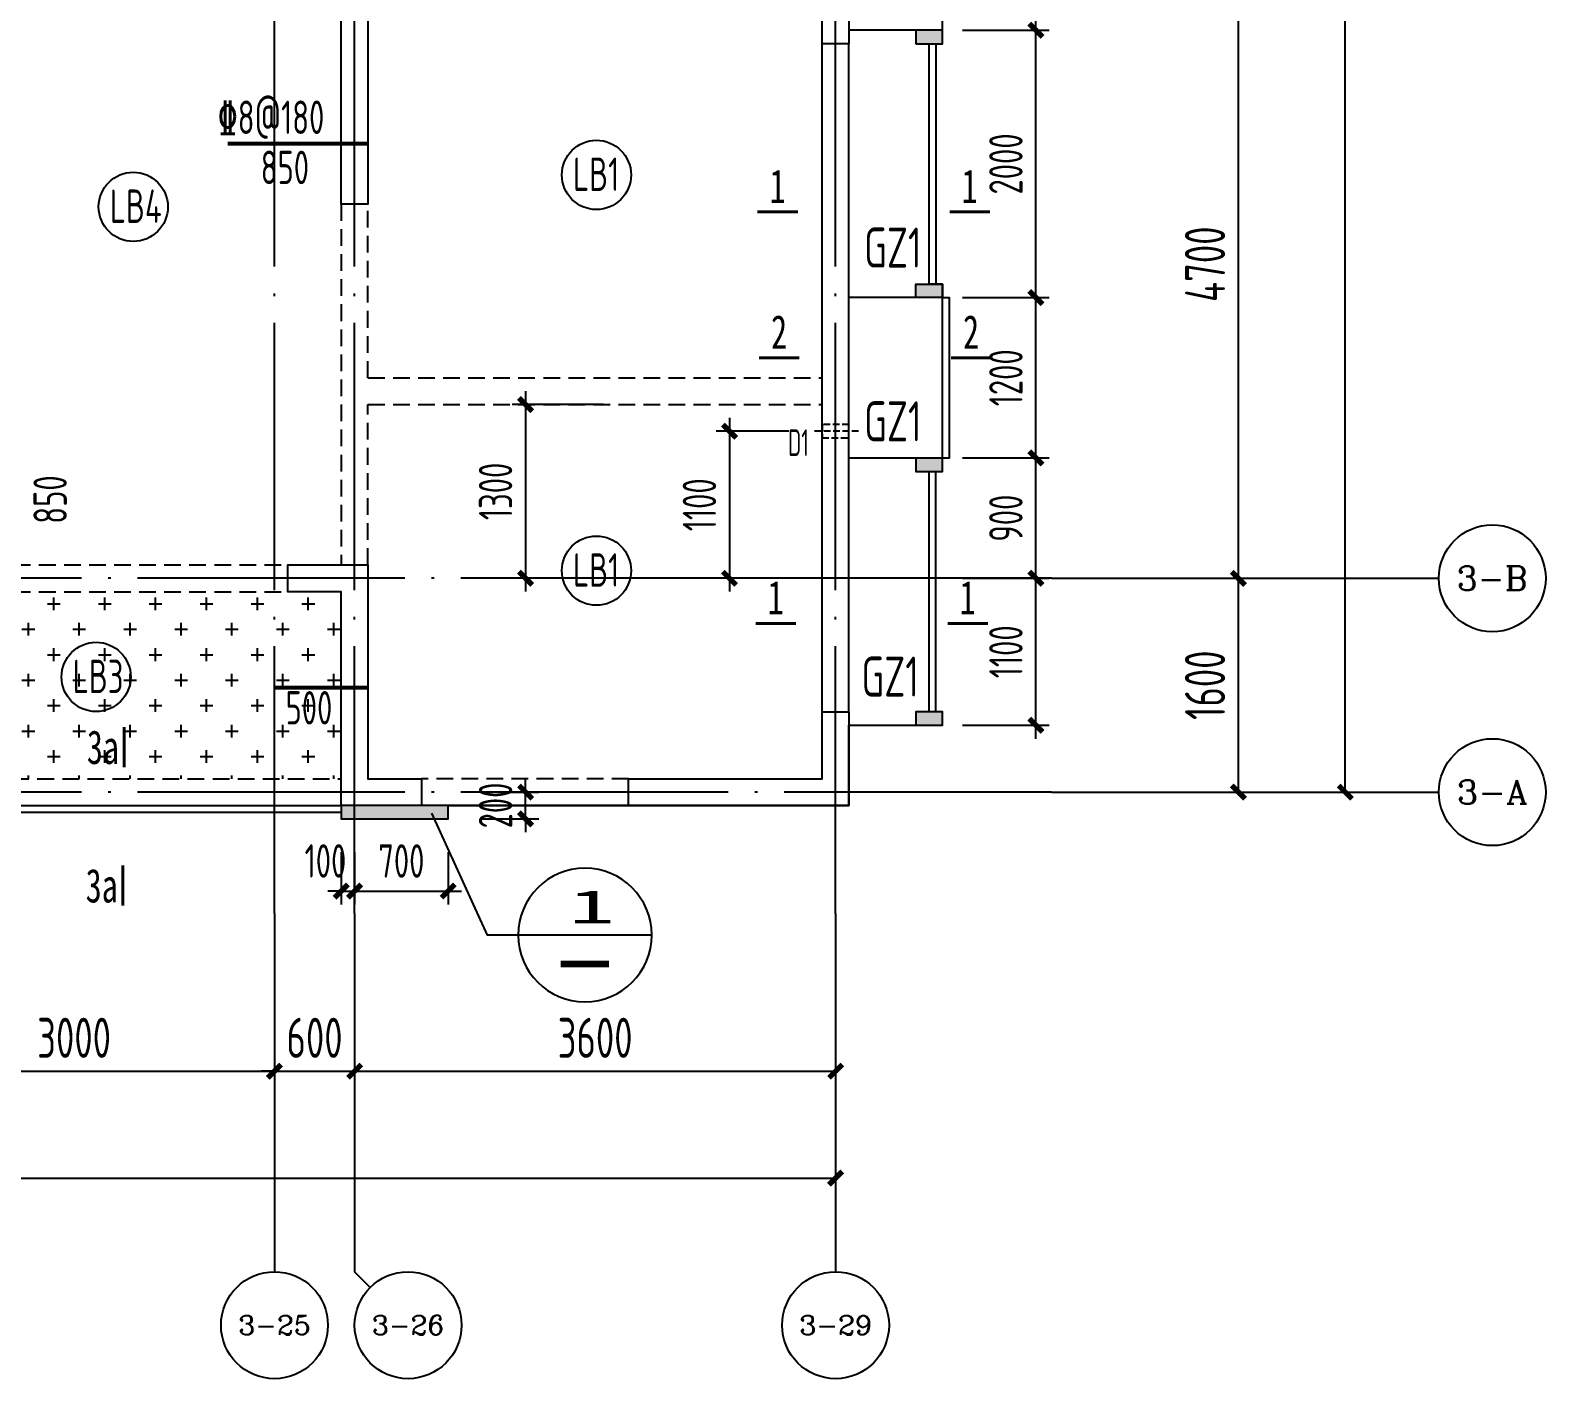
# Model space of a CAD drawing. Extents: x -173820 to 521180, y -715739 to 158231.
# Drawn here: x 36728 to 48070, y -115708 to -105619 of the extents above; entities that cross this region are included whole.
import ezdxf
from ezdxf.enums import TextEntityAlignment as Align

# ---------------------------------------------------------------- set-up
doc = ezdxf.new("R2010")
doc.units = 0
doc.header["$LTSCALE"] = 1000
for name, pattern in [('CONTINOUS', [0]), ('DASH', [0.35, 0.25, -0.1]), ('DOTE', [2.42, 2, -0.2, 0.02, -0.2]), ('HIDDEN2', [0.1875, 0.125, -0.0625])]:
    doc.linetypes.add(name, pattern=pattern)
for name, color, linetype in [('A-外装饰线脚', 7, 'Continuous'), ('A-线脚看线', 9, 'Continuous'), ('A-设备穿墙洞', 161, 'Continuous'), ('AXIS', 1, 'DOTE'), ('AXIS_TEXT', 7, 'Continuous'), ('DIM', 3, 'Continuous'), ('DIM1', 3, 'Continuous'), ('填充', 8, 'Continuous'), ('墙', 6, 'Continuous'), ('挑板', 3, 'Continuous'), ('板筋', 6, 'Continuous'), ('柱', 2, 'Continuous'), ('梁', 4, 'HIDDEN2'), ('模板线', 3, 'Continuous'), ('详图索引', 3, 'Continuous'), ('钢筋_文字', 7, 'Continuous'), ('钢筋长度标注', 7, 'Continuous')]:
    doc.layers.add(name, color=color, linetype=linetype)
doc.styles.add('_TCH_AXIS', font='COMPLEX', dxfattribs={"bigfont": 'GBCBIG'})
doc.styles.add('COMPLEX', font='COMPLEX')
doc.styles.add('TSSD_BOLD', font='tssdeng2.shx', dxfattribs={"width": 0.7, "height": 250, "bigfont": 'CHINA.shx'})
doc.styles.add('TSSD_Dimension', font='tssdeng.shx', dxfattribs={"width": 0.7, "bigfont": 'Hztxt.shx'})
doc.styles.add('zzt', font='tssdeng.shx', dxfattribs={"width": 0.7, "height": 300, "bigfont": 'tssdchn.shx'})
doc.styles.add('钢筋', font='tssdeng.shx', dxfattribs={"width": 0.7, "height": 250, "bigfont": 'tssdchn.shx'})
doc.styles.add('钢筋长度', font='tssdeng.shx', dxfattribs={"width": 0.7, "height": 300, "bigfont": 'tssdchn.shx'})
doc.styles.add('黑体', font='simhei.ttf', dxfattribs={"width": 0.8})
doc.dimstyles.new('DIM_1_100', dxfattribs={"dimtxt": 300, "dimasz": 100, "dimexe": 200, "dimexo": 50, "dimgap": 100, "dimtad": 1, "dimdec": 0, "dimzin": 0, "dimdsep": 46, "dimtxsty": 'zzt', "dimblk": 'ARCHTICK', "dimcen": 0, "dimclrt": 7, "dimadec": 0, "dimazin": 0, "dimtfac": 1, "dimtdec": 0, "dimtix": 1, "dimtmove": 2, "dimatfit": 0, "dimldrblk": 'ARCHTICK', "dimfxl": 0, "dimtolj": 1, "dimarcsym": 0})
doc.dimstyles.new('TSSD_100_100', dxfattribs={"dimtxt": 250, "dimasz": 100, "dimexe": 100, "dimexo": 250, "dimgap": 100, "dimtad": 1, "dimdec": 0, "dimzin": 0, "dimdsep": 46, "dimtxsty": 'TSSD_Dimension', "dimblk": 'ARCHTICK', "dimcen": 0, "dimdle": 100, "dimclrd": 3, "dimclre": 3, "dimclrt": 7, "dimadec": 0, "dimazin": 0, "dimtfac": 1, "dimtdec": 0, "dimtix": 1, "dimtmove": 2, "dimatfit": 3, "dimfxl": 0, "dimtolj": 1, "dimtzin": 0, "dimarcsym": 0})

# ---------------------------------------------------------------- blocks, each defined once
blk = doc.blocks.new('$1785032')
at = {"layer": '墙', "elevation": 0}
for points in [[(48200, 7350), (48200, 5700), (48000, 5700), (48000, 6300), (47600, 6300), (47600, 6500), (48000, 6500), (48000, 7350)], [(44400, 6500), (44600, 6500), (44600, 4500), (44400, 4500), (44400, 6300)], [(45000, 0), (44600, 0), (44400, 0), (44400, 1600), (44000, 1600), (44000, 1800), (44600, 1800), (44600, 200), (45000, 200)], [(48200, 700), (48200, 0), (46550, 0), (46550, 200), (48000, 200), (48000, 700)]]:
    blk.add_lwpolyline(points, close=True, dxfattribs=at)
blk = doc.blocks.new('_ArchTick')
at = {"color": 4, "linetype": 'ByBlock', "const_width": 0.4}
blk.add_lwpolyline([(-0.5, -0.5), (0.5, 0.5)], dxfattribs=at)
blk = doc.blocks.new('*D397')
at = {"layer": 'Defpoints', "color": 0}
for p in [(49615, 0), (51015, 0), (49615, -1600)]:
    blk.add_point(p, dxfattribs=at)
at = {"layer": 'DIM1', "color": 0, "lineweight": -2}
for p, q in [((49665, 0), (51215, 0)), ((51015, -1600), (51015, 0)), ((49665, -1600), (51215, -1600))]:
    blk.add_line(p, q, dxfattribs=at)
at = {"layer": 'DIM1', "color": 0, "lineweight": -2, "xscale": 100, "yscale": 100, "zscale": 100}
for p, rotation in [((51015, 0), 90), ((51015, -1600), 270)]:
    blk.add_blockref('_ArchTick', p, dxfattribs=dict(at, rotation=rotation))
at = {"layer": 'DIM1', "color": 7, "insert": (50765, -800), "char_height": 300, "attachment_point": 5, "rotation": 90, "style": 'zzt'}
blk.add_mtext('\\A1;1600', dxfattribs=at)
blk = doc.blocks.new('*D398')
at = {"layer": 'Defpoints', "color": 0}
for p in [(49615, 4700), (51015, 4700), (49615, 0)]:
    blk.add_point(p, dxfattribs=at)
at = {"layer": 'DIM1', "color": 0, "lineweight": -2}
for p, q in [((49665, 4700), (51215, 4700)), ((51015, 0), (51015, 4700)), ((49665, 0), (51215, 0))]:
    blk.add_line(p, q, dxfattribs=at)
at = {"layer": 'DIM1', "color": 0, "lineweight": -2, "xscale": 100, "yscale": 100, "zscale": 100}
for p, rotation in [((51015, 4700), 90), ((51015, 0), 270)]:
    blk.add_blockref('_ArchTick', p, dxfattribs=dict(at, rotation=rotation))
at = {"layer": 'DIM1', "color": 7, "insert": (50765, 2350), "char_height": 300, "attachment_point": 5, "rotation": 90, "style": 'zzt'}
blk.add_mtext('\\A1;4700', dxfattribs=at)
blk = doc.blocks.new('*D410')
at = {"layer": 'Defpoints', "color": 0}
for p in [(49615, 20100), (51815, 20100), (49615, -1600)]:
    blk.add_point(p, dxfattribs=at)
at = {"layer": 'DIM1', "color": 0, "lineweight": -2}
for p, q in [((49665, 20100), (52015, 20100)), ((51815, -1600), (51815, 20100)), ((49665, -1600), (52015, -1600))]:
    blk.add_line(p, q, dxfattribs=at)
at = {"layer": 'DIM1', "color": 0, "lineweight": -2, "xscale": 100, "yscale": 100, "zscale": 100}
for p, rotation in [((51815, 20100), 90), ((51815, -1600), 270)]:
    blk.add_blockref('_ArchTick', p, dxfattribs=dict(at, rotation=rotation))
at = {"layer": 'DIM1', "color": 7, "insert": (51565, 9250), "char_height": 300, "attachment_point": 5, "rotation": 90, "style": 'zzt'}
blk.add_mtext('\\A1;21700', dxfattribs=at)
blk = doc.blocks.new('*D443')
at = {"layer": 'Defpoints', "color": 0}
for p in [(40800, -2508), (43800, -2508), (43800, -3688)]:
    blk.add_point(p, dxfattribs=at)
at = {"layer": 'DIM1', "color": 0, "lineweight": -2}
for p, q in [((40800, -2558), (40800, -3888)), ((43800, -2558), (43800, -3888)), ((40800, -3688), (43800, -3688))]:
    blk.add_line(p, q, dxfattribs=at)
at = {"layer": 'DIM1', "color": 0, "lineweight": -2, "xscale": 100, "yscale": 100, "zscale": 100, "rotation": 180}
blk.add_blockref('_ArchTick', (40800, -3688), dxfattribs=at)
at = {"layer": 'DIM1', "color": 0, "lineweight": -2, "xscale": 100, "yscale": 100, "zscale": 100}
blk.add_blockref('_ArchTick', (43800, -3688), dxfattribs=at)
at = {"layer": 'DIM1', "color": 7, "insert": (42300, -3438), "char_height": 300, "attachment_point": 5, "style": 'zzt'}
blk.add_mtext('\\A1;3000', dxfattribs=at)
blk = doc.blocks.new('*D444')
at = {"layer": 'Defpoints', "color": 0}
for p in [(43800, -2508), (44400, -2508), (44400, -3688)]:
    blk.add_point(p, dxfattribs=at)
at = {"layer": 'DIM1', "color": 0, "lineweight": -2}
for p, q in [((43800, -2558), (43800, -3888)), ((44400, -2558), (44400, -3888)), ((43800, -3688), (43700, -3688)), ((43800, -3688), (44400, -3688)), ((44400, -3688), (44500, -3688))]:
    blk.add_line(p, q, dxfattribs=at)
at = {"layer": 'DIM1', "color": 0, "lineweight": -2, "xscale": 100, "yscale": 100, "zscale": 100}
blk.add_blockref('_ArchTick', (43800, -3688), dxfattribs=at)
at = {"layer": 'DIM1', "color": 0, "lineweight": -2, "xscale": 100, "yscale": 100, "zscale": 100, "rotation": 180}
blk.add_blockref('_ArchTick', (44400, -3688), dxfattribs=at)
at = {"layer": 'DIM1', "color": 7, "insert": (44100, -3438), "char_height": 300, "attachment_point": 5, "style": 'zzt'}
blk.add_mtext('\\A1;600', dxfattribs=at)
blk = doc.blocks.new('*D445')
at = {"layer": 'Defpoints', "color": 0}
for p in [(44400, -2508), (48000, -2508), (48000, -3688)]:
    blk.add_point(p, dxfattribs=at)
at = {"layer": 'DIM1', "color": 0, "lineweight": -2}
for p, q in [((44400, -2558), (44400, -3888)), ((48000, -2558), (48000, -3888)), ((44400, -3688), (48000, -3688))]:
    blk.add_line(p, q, dxfattribs=at)
at = {"layer": 'DIM1', "color": 0, "lineweight": -2, "xscale": 100, "yscale": 100, "zscale": 100, "rotation": 180}
blk.add_blockref('_ArchTick', (44400, -3688), dxfattribs=at)
at = {"layer": 'DIM1', "color": 0, "lineweight": -2, "xscale": 100, "yscale": 100, "zscale": 100}
blk.add_blockref('_ArchTick', (48000, -3688), dxfattribs=at)
at = {"layer": 'DIM1', "color": 7, "insert": (46200, -3438), "char_height": 300, "attachment_point": 5, "style": 'zzt'}
blk.add_mtext('\\A1;3600', dxfattribs=at)
blk = doc.blocks.new('*D446')
at = {"layer": 'Defpoints', "color": 0}
for p in [(0, -2508), (48000, -2508), (48000, -4488)]:
    blk.add_point(p, dxfattribs=at)
at = {"layer": 'DIM1', "color": 0, "lineweight": -2}
for p, q in [((0, -2558), (0, -4688)), ((48000, -2558), (48000, -4688)), ((0, -4488), (48000, -4488))]:
    blk.add_line(p, q, dxfattribs=at)
at = {"layer": 'DIM1', "color": 0, "lineweight": -2, "xscale": 100, "yscale": 100, "zscale": 100, "rotation": 180}
blk.add_blockref('_ArchTick', (0, -4488), dxfattribs=at)
at = {"layer": 'DIM1', "color": 0, "lineweight": -2, "xscale": 100, "yscale": 100, "zscale": 100}
blk.add_blockref('_ArchTick', (48000, -4488), dxfattribs=at)
at = {"layer": 'DIM1', "color": 7, "insert": (24000, -4238), "char_height": 300, "attachment_point": 5, "style": 'zzt'}
blk.add_mtext('\\A1;48000', dxfattribs=at)
blk = doc.blocks.new('_AXISO')
at = {"color": 3}
blk.add_circle((0, 0), 0.5, dxfattribs=at)
at = {"layer": 'AXIS_TEXT', "color": 3, "style": 'COMPLEX', "width": 1.041667}
blk.add_attdef('A', text='', height=0.56, dxfattribs=at).set_placement((-0.25, -0.28), (0.25, -0.28), align=Align.FIT)
blk = doc.blocks.new('*D1978')
at = {"layer": 'Defpoints', "color": 0}
for p in [(41265, -108419), (40435, -109719), (41265, -109719)]:
    blk.add_point(p, dxfattribs=at)
at = {"layer": 'DIM', "color": 3, "lineweight": -2}
for p, q in [((40435, -108319), (40435, -109819)), ((41015, -108419), (40335, -108419)), ((41015, -109719), (40335, -109719))]:
    blk.add_line(p, q, dxfattribs=at)
at = {"layer": 'DIM', "color": 3, "lineweight": -2, "xscale": 100, "yscale": 100, "zscale": 100}
for p, rotation in [((40435, -108419), 90), ((40435, -109719), 270)]:
    blk.add_blockref('_ArchTick', p, dxfattribs=dict(at, rotation=rotation))
at = {"layer": 'DIM', "color": 7, "insert": (40210, -109069), "char_height": 250, "attachment_point": 5, "rotation": 90, "style": 'TSSD_Dimension'}
blk.add_mtext('\\A1;1300', dxfattribs=at)
blk = doc.blocks.new('*D2023')
at = {"layer": 'Defpoints', "color": 0}
for p in [(43455, -109719), (44255, -109719), (43455, -110819)]:
    blk.add_point(p, dxfattribs=at)
at = {"layer": 'DIM', "color": 3, "lineweight": -2}
for p, q in [((44255, -110919), (44255, -109619)), ((43705, -109719), (44355, -109719)), ((43705, -110819), (44355, -110819))]:
    blk.add_line(p, q, dxfattribs=at)
at = {"layer": 'DIM', "color": 3, "lineweight": -2, "xscale": 100, "yscale": 100, "zscale": 100}
for p, rotation in [((44255, -109719), 90), ((44255, -110819), 270)]:
    blk.add_blockref('_ArchTick', p, dxfattribs=dict(at, rotation=rotation))
at = {"layer": 'DIM', "color": 7, "insert": (44030, -110269), "char_height": 250, "attachment_point": 5, "rotation": 90, "style": 'TSSD_Dimension'}
blk.add_mtext('\\A1;1100', dxfattribs=at)
blk = doc.blocks.new('*D2040')
at = {"layer": 'Defpoints', "color": 0}
for p in [(39055, -111519), (39155, -111519), (39155, -112059)]:
    blk.add_point(p, dxfattribs=at)
at = {"layer": 'DIM', "color": 3, "lineweight": -2}
for p, q in [((39055, -111769), (39055, -112159)), ((39155, -111769), (39155, -112159)), ((39055, -112059), (38955, -112059)), ((39055, -112059), (39155, -112059)), ((39155, -112059), (39255, -112059))]:
    blk.add_line(p, q, dxfattribs=at)
at = {"layer": 'DIM', "color": 3, "lineweight": -2, "xscale": 100, "yscale": 100, "zscale": 100}
blk.add_blockref('_ArchTick', (39055, -112059), dxfattribs=at)
at = {"layer": 'DIM', "color": 3, "lineweight": -2, "xscale": 100, "yscale": 100, "zscale": 100, "rotation": 180}
blk.add_blockref('_ArchTick', (39155, -112059), dxfattribs=at)
at = {"layer": 'DIM', "color": 7, "insert": (38937, -111834), "char_height": 250, "attachment_point": 5, "style": 'TSSD_Dimension'}
blk.add_mtext('\\A1;100', dxfattribs=at)
blk = doc.blocks.new('*D2041')
at = {"layer": 'Defpoints', "color": 0}
for p in [(39155, -111519), (39855, -111519), (39855, -112059)]:
    blk.add_point(p, dxfattribs=at)
at = {"layer": 'DIM', "color": 3, "lineweight": -2}
for p, q in [((39155, -111769), (39155, -112159)), ((39855, -111769), (39855, -112159)), ((39055, -112059), (39955, -112059))]:
    blk.add_line(p, q, dxfattribs=at)
at = {"layer": 'DIM', "color": 3, "lineweight": -2, "xscale": 100, "yscale": 100, "zscale": 100, "rotation": 180}
blk.add_blockref('_ArchTick', (39155, -112059), dxfattribs=at)
at = {"layer": 'DIM', "color": 3, "lineweight": -2, "xscale": 100, "yscale": 100, "zscale": 100}
blk.add_blockref('_ArchTick', (39855, -112059), dxfattribs=at)
at = {"layer": 'DIM', "color": 7, "insert": (39505, -111834), "char_height": 250, "attachment_point": 5, "style": 'TSSD_Dimension'}
blk.add_mtext('\\A1;700', dxfattribs=at)
blk = doc.blocks.new('*D2042')
at = {"layer": 'Defpoints', "color": 0}
for p in [(39855, -111319), (40435, -111319), (39855, -111519)]:
    blk.add_point(p, dxfattribs=at)
at = {"layer": 'DIM', "color": 3, "lineweight": -2}
for p, q in [((40435, -111319), (40435, -111219)), ((40105, -111319), (40535, -111319)), ((40435, -111519), (40435, -111319)), ((40105, -111519), (40535, -111519)), ((40435, -111519), (40435, -111619))]:
    blk.add_line(p, q, dxfattribs=at)
at = {"layer": 'DIM', "color": 3, "lineweight": -2, "xscale": 100, "yscale": 100, "zscale": 100}
for p, rotation in [((40435, -111319), 270), ((40435, -111519), 90)]:
    blk.add_blockref('_ArchTick', p, dxfattribs=dict(at, rotation=rotation))
at = {"layer": 'DIM', "color": 7, "insert": (40210, -111419), "char_height": 250, "attachment_point": 5, "rotation": 90, "style": 'TSSD_Dimension'}
blk.add_mtext('\\A1;200', dxfattribs=at)
blk = doc.blocks.new('$1839168')
at = {"layer": '柱'}
blk.add_hatch(color=8, dxfattribs=at).paths.add_polyline_path([(0, 200), (0, 0), (100, 0), (100, 200)])
at = {"layer": '柱', "color": 3, "elevation": 0}
blk.add_lwpolyline([(0, 200), (0, 0), (100, 0), (100, 200)], close=True, dxfattribs=at)
blk = doc.blocks.new('$1691164')
at = {"layer": '柱'}
blk.add_hatch(color=8, dxfattribs=at).paths.add_polyline_path([(0, 0), (100, 0), (100, 200), (0, 200)])
at = {"layer": '柱', "color": 3, "elevation": 0}
blk.add_lwpolyline([(100, 200), (0, 200), (0, 0), (100, 0), (100, 0), (100, 0)], close=True, dxfattribs=at)
blk = doc.blocks.new('$1943368')
at = {"layer": '模板线', "color": 4, "const_width": 22.7}
for points in [[(295, 1338), (295, 1036)], [(286, 302), (286, 0)]]:
    blk.add_lwpolyline(points, dxfattribs=at)
at = {"layer": '模板线', "color": 0, "style": '黑体', "width": 0.7}
for p in [(136, 1187), (127, 151)]:
    blk.add_text('3a', height=252, dxfattribs=at).set_placement(p, align=Align.MIDDLE_CENTER)
blk = doc.blocks.new('$1605056')
at = {"layer": '模板线', "color": 4, "const_width": 22.7}
for points in [[(0, 0), (302, 0)], [(1438, 0), (1740, 0)]]:
    blk.add_lwpolyline(points, dxfattribs=at)
at = {"layer": '模板线', "color": 0, "style": '黑体', "width": 0.7}
for p in [(151, 193), (1588, 193)]:
    blk.add_text('1', height=252, dxfattribs=at).set_placement(p, align=Align.MIDDLE_CENTER)
blk = doc.blocks.new('$1324012')
at = {"layer": '模板线', "color": 4, "const_width": 22.7}
for points in [[(0, 0), (302, 0)], [(1438, 0), (1740, 0)]]:
    blk.add_lwpolyline(points, dxfattribs=at)
at = {"layer": '模板线', "color": 0, "style": '黑体', "width": 0.7}
for p in [(151, 193), (1588, 193)]:
    blk.add_text('2', height=252, dxfattribs=at).set_placement(p, align=Align.MIDDLE_CENTER)
blk = doc.blocks.new('详图索引1')
at = {"color": 3, "const_width": 50}
blk.add_lwpolyline([(319, -216), (681, -216)], dxfattribs=at)
at = {"layer": '详图索引', "color": 3}
blk.add_line((0, 0), (1000, 0), dxfattribs=at)
blk.add_circle((500, 0), 500, dxfattribs=at)
at = {"layer": '详图索引', "color": 3, "style": '黑体', "width": 2}
blk.add_attdef('1', text='', height=250, dxfattribs=at).set_placement((468, 213), align=Align.MIDDLE_CENTER)
blk = doc.blocks.new('*D1954')
at = {"layer": 'Defpoints', "color": 0}
for p in [(43455, -108819), (44255, -108819), (43455, -109719)]:
    blk.add_point(p, dxfattribs=at)
at = {"layer": 'DIM', "color": 3, "lineweight": -2}
for p, q in [((44255, -109819), (44255, -108719)), ((43705, -108819), (44355, -108819)), ((43705, -109719), (44355, -109719))]:
    blk.add_line(p, q, dxfattribs=at)
at = {"layer": 'DIM', "color": 3, "lineweight": -2, "xscale": 100, "yscale": 100, "zscale": 100}
for p, rotation in [((44255, -108819), 90), ((44255, -109719), 270)]:
    blk.add_blockref('_ArchTick', p, dxfattribs=dict(at, rotation=rotation))
at = {"layer": 'DIM', "color": 7, "insert": (44030, -109269), "char_height": 250, "attachment_point": 5, "rotation": 90, "style": 'TSSD_Dimension'}
blk.add_mtext('\\A1;900', dxfattribs=at)
blk = doc.blocks.new('*D1955')
at = {"layer": 'Defpoints', "color": 0}
for p in [(43455, -107619), (44255, -107619), (43455, -108819)]:
    blk.add_point(p, dxfattribs=at)
at = {"layer": 'DIM', "color": 3, "lineweight": -2}
for p, q in [((44255, -108919), (44255, -107519)), ((43705, -107619), (44355, -107619)), ((43705, -108819), (44355, -108819))]:
    blk.add_line(p, q, dxfattribs=at)
at = {"layer": 'DIM', "color": 3, "lineweight": -2, "xscale": 100, "yscale": 100, "zscale": 100}
for p, rotation in [((44255, -107619), 90), ((44255, -108819), 270)]:
    blk.add_blockref('_ArchTick', p, dxfattribs=dict(at, rotation=rotation))
at = {"layer": 'DIM', "color": 7, "insert": (44030, -108219), "char_height": 250, "attachment_point": 5, "rotation": 90, "style": 'TSSD_Dimension'}
blk.add_mtext('\\A1;1200', dxfattribs=at)
blk = doc.blocks.new('*D1956')
at = {"layer": 'Defpoints', "color": 0}
for p in [(43455, -105619), (44255, -105619), (43455, -107619)]:
    blk.add_point(p, dxfattribs=at)
at = {"layer": 'DIM', "color": 3, "lineweight": -2}
for p, q in [((44255, -107719), (44255, -105519)), ((43705, -105619), (44355, -105619)), ((43705, -107619), (44355, -107619))]:
    blk.add_line(p, q, dxfattribs=at)
at = {"layer": 'DIM', "color": 3, "lineweight": -2, "xscale": 100, "yscale": 100, "zscale": 100}
for p, rotation in [((44255, -105619), 90), ((44255, -107619), 270)]:
    blk.add_blockref('_ArchTick', p, dxfattribs=dict(at, rotation=rotation))
at = {"layer": 'DIM', "color": 7, "insert": (44030, -106619), "char_height": 250, "attachment_point": 5, "rotation": 90, "style": 'TSSD_Dimension'}
blk.add_mtext('\\A1;2000', dxfattribs=at)
blk = doc.blocks.new('*D1957')
at = {"layer": 'Defpoints', "color": 0}
for p in [(43455, -105019), (44255, -105019), (43455, -105619)]:
    blk.add_point(p, dxfattribs=at)
at = {"layer": 'DIM', "color": 3, "lineweight": -2}
for p, q in [((43705, -105019), (44355, -105019)), ((44255, -105719), (44255, -104919)), ((43705, -105619), (44355, -105619))]:
    blk.add_line(p, q, dxfattribs=at)
at = {"layer": 'DIM', "color": 3, "lineweight": -2, "xscale": 100, "yscale": 100, "zscale": 100}
for p, rotation in [((44255, -105019), 90), ((44255, -105619), 270)]:
    blk.add_blockref('_ArchTick', p, dxfattribs=dict(at, rotation=rotation))
at = {"layer": 'DIM', "color": 7, "insert": (44030, -105319), "char_height": 250, "attachment_point": 5, "rotation": 90, "style": 'TSSD_Dimension'}
blk.add_mtext('\\A1;600', dxfattribs=at)
blk = doc.blocks.new('$1466424')
at = {"layer": '板筋', "const_width": 30}
for points in [[(43550, 4955), (44600, 4955)], [(43900, 885), (44600, 885)]]:
    blk.add_lwpolyline(points, dxfattribs=at)
at = {"layer": '钢筋_文字'}
for centre in [(46310, 4722, 0), (42843, 4483, 0), (46310, 1761, 0), (42565, 966, 0)]:
    blk.add_circle(centre, 259, dxfattribs=at)
at = {"layer": '钢筋_文字', "color": 7, "linetype": 'Continuous', "style": '钢筋', "width": 0.7}
blk.add_text('%%1328@180', height=250, dxfattribs=at).set_placement((43475, 5028, 0))
at = {"layer": '钢筋_文字', "style": 'TSSD_BOLD', "width": 0.7}
for s, p in [('LB1', (46135, 4602, 0)), ('LB4', (42668, 4363, 0)), ('LB1', (46135, 1641, 0)), ('LB3', (42390, 845, 0))]:
    blk.add_text(s, height=250, dxfattribs=at).set_placement(p)
at = {"layer": '钢筋长度标注', "style": '钢筋长度', "width": 0.7}
for s, p in [('850', (43797, 4653)), ('500', (43983, 610))]:
    blk.add_text(s, height=250, dxfattribs=at).set_placement(p)
blk.add_text('850', height=250, rotation=90, dxfattribs=at).set_placement((42346, 2112))
blk = doc.blocks.new('*D11680')
at = {"layer": 'Defpoints', "color": 0}
for p in [(48900, 1648), (48206, 548), (48900, 548, 0)]:
    blk.add_point(p, dxfattribs=at)
at = {"layer": 'DIM1', "color": 3, "lineweight": -2}
for p, q in [((48206, 1748), (48206, 448)), ((48650, 1648), (48106, 1648)), ((48650, 548), (48106, 548))]:
    blk.add_line(p, q, dxfattribs=at)
at = {"layer": 'DIM1', "color": 3, "lineweight": -2, "xscale": 100, "yscale": 100, "zscale": 100}
for p, rotation in [((48206, 1648), 90), ((48206, 548), 270)]:
    blk.add_blockref('_ArchTick', p, dxfattribs=dict(at, rotation=rotation))
at = {"layer": 'DIM1', "color": 7, "insert": (47981, 1098), "char_height": 250, "attachment_point": 5, "rotation": 90, "style": 'TSSD_Dimension'}
blk.add_mtext('\\A1;1100', dxfattribs=at)
blk = doc.blocks.new('$133032')
at = {"layer": '挑板'}
for points in [[(41000, 100), (44400, 100), (44400, 0), (45200, 0), (45200, 100), (48200, 100), (48200, 700), (48900, 700), (48900, 800), (48800, 800), (48800, 2600), (48900, 2600), (48900, 4000), (48800, 4000), (48800, 5800), (48900, 5800), (48900, 7200)], [(48900, 5900), (48200, 5900)], [(48900, 3900), (48200, 3900)], [(48900, 2700), (48200, 2700)]]:
    blk.add_lwpolyline(points, dxfattribs=at)
blk = doc.blocks.new('$1846077')
at = {"layer": 'A-线脚看线', "color": 5, "elevation": 0}
for points in [[(48900, 5750), (48900, 3950)], [(48950, 3850), (49000, 3850), (49000, 2650), (48950, 2650)], [(48900, 750), (48900, 2550)], [(41050, 0), (44450, 0)]]:
    blk.add_lwpolyline(points, dxfattribs=at)
blk = doc.blocks.new('$1783196')
at = {"layer": 'AXIS'}
for p, q in [((53234.9, 3480), (53234.9, 27859.5)), ((49034.9, 3480), (49034.9, 15688.3)), ((49634.9, 3480), (49634.9, 11688.3)), ((54849.9, 5988.3), (4360, 5988.3)), ((54849.9, 4388.3), (4360, 4388.3))]:
    blk.add_line(p, q, dxfattribs=at)
at = {"layer": 'DIM1'}
for p, q in [((54849.9, 5988.3), (57749.9, 5988.3)), ((54849.9, 4388.3), (57749.9, 4388.3)), ((49034.9, 3480), (49034.9, 800)), ((49634.9, 3480), (49634.9, 800)), ((53234.9, 3480), (53234.9, 800)), ((49752, 682.8), (49634.9, 800))]:
    blk.add_line(p, q, dxfattribs=at)
ref = blk.add_blockref('_AXISO', (58149.9, 5988.3), dxfattribs=dict(at, xscale=800, yscale=800, zscale=800))
ref.add_attrib('A', '3-B', dxfattribs={"layer": 'AXIS_TEXT', "height": 179.65, "style": '_TCH_AXIS'}).set_placement((57884.7, 5898.5), (58415.1, 5898.5), align=Align.FIT)
ref = blk.add_blockref('_AXISO', (58149.9, 4388.3), dxfattribs=dict(at, xscale=800, yscale=800, zscale=800))
ref.add_attrib('A', '3-A', dxfattribs={"layer": 'AXIS_TEXT', "height": 177.09, "style": '_TCH_AXIS'}).set_placement((57884.3, 4299.8), (58415.5, 4299.8), align=Align.FIT)
ref = blk.add_blockref('_AXISO', (49034.9, 400), dxfattribs=dict(at, xscale=800, yscale=800, zscale=800))
ref.add_attrib('A', '3-25', dxfattribs={"layer": 'AXIS_TEXT', "height": 143.86, "style": '_TCH_AXIS'}).set_placement((48764.3, 328.1), (49305.5, 328.1), align=Align.FIT)
ref = blk.add_blockref('_AXISO', (50034.9, 400), dxfattribs=dict(at, xscale=800, yscale=800, zscale=800))
ref.add_attrib('A', '3-26', dxfattribs={"layer": 'AXIS_TEXT', "height": 143.86, "style": '_TCH_AXIS'}).set_placement((49764.3, 328.1), (50305.5, 328.1), align=Align.FIT)
ref = blk.add_blockref('_AXISO', (53234.9, 400), dxfattribs=dict(at, xscale=800, yscale=800, zscale=800))
ref.add_attrib('A', '3-29', dxfattribs={"layer": 'AXIS_TEXT', "height": 143.86, "style": '_TCH_AXIS'}).set_placement((52964.3, 328.1), (53505.5, 328.1), align=Align.FIT)
for p1, p2, distance, picture, middle in [((54849.9, 4388.3), (54849.9, 26088.3), -2200, '*D410', (56799.9, 15238.3)), ((54849.9, 5988.3), (54849.9, 10688.3), -1400, '*D398', (55999.9, 8338.3)), ((54849.9, 4388.3), (54849.9, 5988.3), -1400, '*D397', (55999.9, 5188.3)), ((5234.9, 3480), (53234.9, 3480), -1980, '*D446', (29234.9, 1750)), ((46034.9, 3480), (49034.9, 3480), -1180, '*D443', (47534.9, 2550)), ((49034.9, 3480), (49634.9, 3480), -1180, '*D444', (49334.9, 2550)), ((49634.9, 3480), (53234.9, 3480), -1180, '*D445', (51434.9, 2550))]:
    dim = blk.add_aligned_dim(p1=p1, p2=p2, distance=distance, dimstyle='DIM_1_100', dxfattribs=at)
    dim.commit()
    dim.dimension.update_dxf_attribs({"geometry": picture, "text_midpoint": middle, "insert": (5234.9, 5988.3)})
blk = doc.blocks.new('$1186913')
at = {"layer": 'A-设备穿墙洞', "linetype": 'DASH', "ltscale": 0.2}
blk.add_lwpolyline([(49171.5, 1647.8), (48833, 1647.8)], dxfattribs=at)
blk.add_lwpolyline([(48900.2, 1697.8), (48900.2, 1597.8), (49100.2, 1597.8), (49100.2, 1697.8)], close=True, dxfattribs=at)
at = {"layer": 'A-设备穿墙洞', "color": 7, "linetype": 'DASH', "ltscale": 0.2, "style": 'zzt', "width": 0.6}
blk.add_text('D1', height=200, dxfattribs=at).set_placement((48644.6, 1462.6))
at = {"layer": 'DIM1'}
dim = blk.add_linear_dim(base=(48206.5, 547.9), p1=(48900.2, 1647.8), p2=(48900.2, 547.9, 0), angle=90, dimstyle='TSSD_100_100', dxfattribs=at)
dim.commit()
dim.dimension.update_dxf_attribs({"geometry": '*D11680', "text_midpoint": (47981.5, 1097.8)})

msp = doc.modelspace()

# ---------------------------------------------------------------- hatches: boundary and pattern name
at = {"layer": '填充', "linetype": 'Continuous'}
h = msp.add_hatch(dxfattribs=at)
h.set_pattern_fill('CROSS', color=256, scale=30, style=0)
h.set_pattern_definition([(0, (-5244.65, -109719.18), (190.5, 190.5), [95.25, -285.75]), (90, (-5197.03, -109766.8), (-190.5, 190.5), [95.25, -285.75])])
h.paths.add_polyline_path([(35855.3, -109819.2), (35655.3, -109819.2), (35655.3, -111219.2), (39055.3, -111219.2), (39055.3, -109819.2), (38655.3, -109819.2)])
at = {"layer": '填充'}
msp.add_hatch(color=256, dxfattribs=at).paths.add_polyline_path([(39855.3, -111419.2), (39655.3, -111419.2), (39255.3, -111419.2), (39055.3, -111419.2), (39055.3, -111519.2), (39855.3, -111519.2)])

# ---------------------------------------------------------------- linework, layer by layer
at = {"layer": 'A-外装饰线脚', "color": 23, "elevation": 0}
msp.add_lwpolyline([(39055.3, -111419.2), (39055.3, -111519.2), (39855.3, -111519.2), (39855.3, -111419.2)], dxfattribs=at)
at = {"layer": '梁', "linetype": 'Continuous'}
for p, q in [((42655.3, -110719.2, 0), (42655.3, -105719.2, 0)), ((42855.3, -110719.2, 0), (42855.3, -105719.2, 0)), ((32055.3, -111419.2, 0), (39055.3, -111419.2, 0)), ((41205.3, -111419.2, 0), (39655.3, -111419.2, 0))]:
    msp.add_line(p, q, dxfattribs=at)
at = {"layer": '梁'}
for p, q in [((39055.3, -106919.2, 0), (39055.3, -109619.2, 0)), ((39255.3, -108219.2, 0), (39255.3, -106919.2, 0)), ((39255.3, -108219.2, 0), (42655.3, -108219.2, 0)), ((39255.3, -108419.2, 0), (42655.3, -108419.2, 0)), ((39255.3, -109619.2, 0), (39255.3, -108419.2, 0)), ((35855.3, -109619.2, 0), (38655.3, -109619.2, 0)), ((35855.3, -109819.2, 0), (38655.3, -109819.2, 0)), ((35655.3, -111219.2, 0), (39055.3, -111219.2, 0)), ((41205.3, -111219.2, 0), (39655.3, -111219.2, 0))]:
    msp.add_line(p, q, dxfattribs=at)
at = {"layer": '模板线', "elevation": 0}
msp.add_lwpolyline([(40379.1, -112388.3), (40150.3, -112388.3), (39732.7, -111476.4)], dxfattribs=at)

# ---------------------------------------------------------------- block references
at = {"layer": 'A-设备穿墙洞'}
msp.add_blockref('$1186913', (-6244.8, -110267), dxfattribs=at)
at = {"layer": '填充', "linetype": 'Continuous'}
msp.add_blockref('$1783196', (-10479.5, -115707.5, 0), dxfattribs=at)
at = {"layer": '墙'}
msp.add_blockref('$1785032', (-5344.7, -111419.2), dxfattribs=at)
at = {"layer": '挑板'}
for name, p in [('$1846077', (-5394.7, -111469.2)), ('$133032', (-5344.7, -111519.2, 0))]:
    msp.add_blockref(name, p, dxfattribs=at)
at = {"layer": '柱', "rotation": 90}
for name, p in [('$1839168', (43555.3, -105719.2)), ('$1691164', (43555.3, -108919.2)), ('$1839168', (43555.3, -110819.2))]:
    msp.add_blockref(name, p, dxfattribs=at)
at = {"layer": '柱', "xscale": -1, "rotation": 90}
msp.add_blockref('$1691164', (43555.3, -107519.2), dxfattribs=at)
at = {"layer": '模板线'}
for name, p in [('$1605056', (42170.7, -106978.3, 0)), ('$1324012', (42181.3, -108068.9, 0)), ('$1605056', (42156, -110056.6, 0)), ('$1943368', (37135.2, -112169.3, 0))]:
    msp.add_blockref(name, p, dxfattribs=at)
ref = msp.add_blockref('详图索引1', (41379.1, -112388.3, 0), dxfattribs=dict(at, xscale=-1))
ref.add_attrib('1', '1', dxfattribs={"layer": '详图索引', "color": 3, "height": 250, "style": '黑体', "width": 2}).set_placement((40930.7, -112175.5, 0), align=Align.MIDDLE_CENTER)
at = {"layer": '钢筋长度标注'}
msp.add_blockref('$1466424', (-5344.7, -111422.9, 0), dxfattribs=at)

# ---------------------------------------------------------------- texts
at = {"layer": '模板线', "color": 7, "linetype": 'CONTINOUS', "style": 'zzt', "width": 0.7}
for p in [(42969.4, -107394.7, 0), (42969.4, -108694.7, 0), (42949.3, -110604.7, 0)]:
    msp.add_text('GZ1', height=300, dxfattribs=at).set_placement(p)

# ---------------------------------------------------------------- dimensions: what is measured, and where the dimension line sits
at = {"layer": 'DIM'}
for base, p1, p2, picture, middle in [((44255.3, -105019.2, 0), (43455.3, -105619.2, 0), (43455.3, -105019.2, 0), '*D1957', (44030.3, -105319.2, 0)), ((44255.3, -105619.2, 0), (43455.3, -107619.2, 0), (43455.3, -105619.2, 0), '*D1956', (44030.3, -106619.2, 0)), ((44255.3, -107619.2, 0), (43455.3, -108819.2, 0), (43455.3, -107619.2, 0), '*D1955', (44030.3, -108219.2, 0)), ((40435.3, -109719.2, 0), (41265.3, -108419.2, 0), (41265.3, -109719.2, 0), '*D1978', (40210.3, -109069.2, 0)), ((44255.3, -108819.2, 0), (43455.3, -109719.2, 0), (43455.3, -108819.2, 0), '*D1954', (44030.3, -109269.2, 0)), ((44255.3, -109719.2, 0), (43455.3, -110819.2, 0), (43455.3, -109719.2, 0), '*D2023', (44030.3, -110269.2, 0)), ((40435.3, -111319.2, 0), (39855.3, -111519.2, 0), (39855.3, -111319.2, 0), '*D2042', (40210.3, -111419.2, 0))]:
    dim = msp.add_linear_dim(base=base, p1=p1, p2=p2, angle=90, dimstyle='TSSD_100_100', dxfattribs=at)
    dim.commit()
    dim.dimension.update_dxf_attribs({"geometry": picture, "text_midpoint": middle})
dim = msp.add_linear_dim(base=(39155.3, -112059.2, 0), p1=(39055.3, -111519.2, 0), p2=(39155.3, -111519.2, 0), dimstyle='TSSD_100_100', dxfattribs=at)
dim.commit()
dim.dimension.update_dxf_attribs({"geometry": '*D2040', "text_midpoint": (38937.1, -111834.2, 0), "dimtype": 160})
dim = msp.add_linear_dim(base=(39855.3, -112059.2, 0), p1=(39155.3, -111519.2, 0), p2=(39855.3, -111519.2, 0), dimstyle='TSSD_100_100', dxfattribs=at)
dim.commit()
dim.dimension.update_dxf_attribs({"geometry": '*D2041', "text_midpoint": (39505.3, -111834.2, 0)})

doc.saveas('drawing.dxf')
